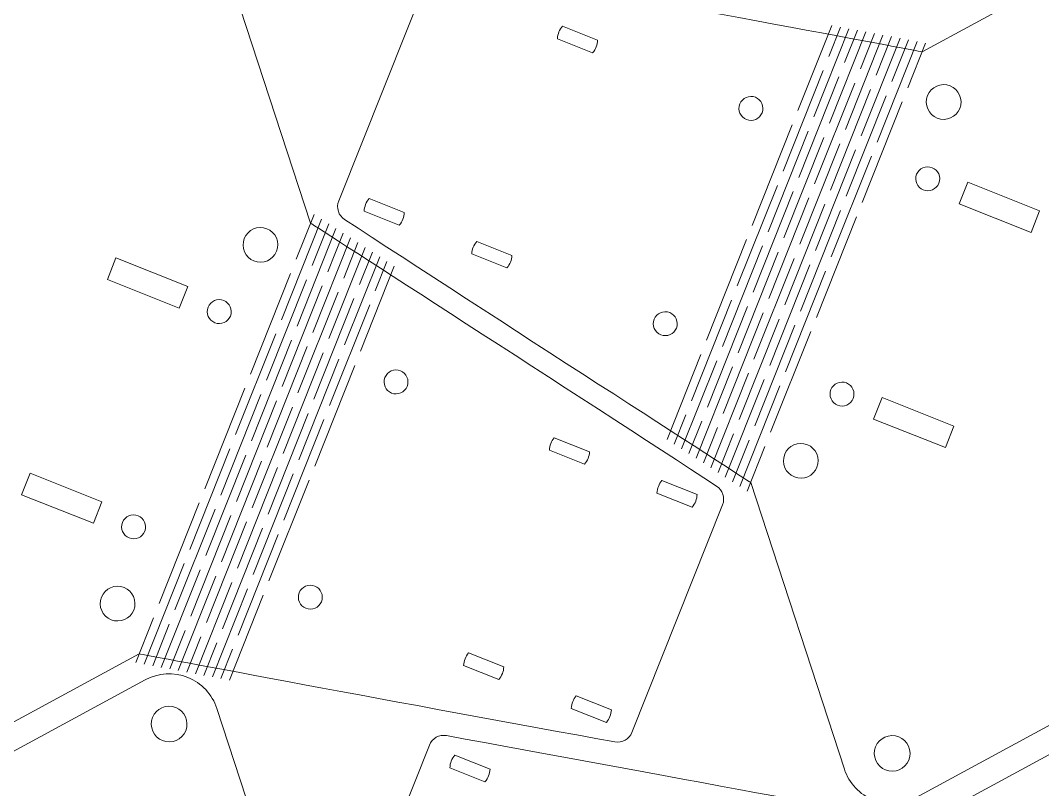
# Model space of a CAD drawing. Header units: inches. Extents: x -11.8 to 6.2, y -5.8 to 5.2.
# Drawn here: x -8.06 to -2.85, y -1.74 to 2.18 of the extents above; entities that cross this region are included whole.
import ezdxf

# ---------------------------------------------------------------- set-up
doc = ezdxf.new("R2010")
doc.units = ezdxf.units.IN
doc.header["$MEASUREMENT"] = 0
doc.layers.add('VIEW_HATCHES', color=7, linetype='Continuous')

msp = doc.modelspace()

# ---------------------------------------------------------------- linework, layer by layer
at = {"layer": 'VIEW_HATCHES', "color": 4, "lineweight": 5}
for points in [[(-7.4505, -1.0511), (-7.4505, -1.0511), (-8.8011, -1.784), (-8.8011, -1.784), (-8.8011, -1.784), (-8.8679, -1.8203), (-8.9473, -1.8251), (-9.018, -1.7971), (-9.018, -1.7971), (-9.0886, -1.769), (-9.1433, -1.7106), (-9.1669, -1.6384), (-9.1669, -1.6384), (-9.1669, -1.6384), (-9.6443, -0.1778), (-9.6443, -0.1778), (-9.6443, -0.1778), (-9.6443, -0.1778), (-9.6443, -0.1778), (-9.6443, -0.1778), (-9.6443, -0.1778), (-9.6704, -0.1607), (-11.0002, 0.6973), (-11.7143, 1.1629), (-11.7143, 1.1629), (-11.7457, 1.1834), (-11.7583, 1.2232), (-11.7444, 1.258), (-11.7444, 1.258), (-11.7444, 1.258), (-11.2824, 2.4185), (-11.2824, 2.4185), (-11.2824, 2.4185), (-11.2686, 2.4533), (-11.2321, 2.4735), (-11.1952, 2.4668), (-11.1952, 2.4668), (-10.182, 2.2826), (-8.8008, 2.0236), (-8.7701, 2.018), (-8.7701, 2.018), (-8.7701, 2.018), (-8.7701, 2.018), (-8.7701, 2.018), (-8.7701, 2.018), (-8.7701, 2.018), (-7.4195, 2.751), (-7.4195, 2.751), (-7.4195, 2.751), (-7.3528, 2.7873), (-7.2733, 2.7921), (-7.2027, 2.764), (-7.2027, 2.764), (-7.1321, 2.736), (-7.0774, 2.6776), (-7.0537, 2.6054), (-7.0537, 2.6054), (-7.0537, 2.6054), (-6.5764, 1.1447), (-6.5764, 1.1447), (-6.5764, 1.1447), (-6.5764, 1.1447), (-6.5764, 1.1447), (-6.5764, 1.1447), (-6.5764, 1.1447), (-6.5502, 1.1277), (-5.177, 0.2413), (-4.5064, -0.196), (-4.5064, -0.196), (-4.475, -0.2164), (-4.4624, -0.2562), (-4.4762, -0.2911), (-4.4762, -0.2911), (-4.4762, -0.2911), (-4.9382, -1.4515), (-4.9382, -1.4515), (-4.9382, -1.4515), (-4.9521, -1.4864), (-4.9886, -1.5066), (-5.0255, -1.4999), (-5.0255, -1.4999), (-6.0386, -1.3156), (-7.4198, -1.0567), (-7.4505, -1.0511), (-7.4505, -1.0511), (-7.4505, -1.0511), (-7.4505, -1.0511), (-7.4505, -1.0511)], [(-2.139, -1.0511), (-2.139, -1.0511), (-3.4896, -1.784), (-3.4896, -1.784), (-3.4896, -1.784), (-3.5563, -1.8203), (-3.6358, -1.8251), (-3.7064, -1.7971), (-3.7064, -1.7971), (-3.777, -1.769), (-3.8317, -1.7106), (-3.8554, -1.6384), (-3.8554, -1.6384), (-3.8554, -1.6384), (-4.3327, -0.1778), (-4.3327, -0.1778), (-4.3327, -0.1778), (-4.3327, -0.1778), (-4.3327, -0.1778), (-4.3327, -0.1778), (-4.3327, -0.1778), (-4.3589, -0.1607), (-5.6886, 0.6973), (-6.4027, 1.1629), (-6.4027, 1.1629), (-6.4341, 1.1834), (-6.4467, 1.2232), (-6.4329, 1.258), (-6.4329, 1.258), (-6.4329, 1.258), (-5.9709, 2.4185), (-5.9709, 2.4185), (-5.9709, 2.4185), (-5.957, 2.4533), (-5.9205, 2.4735), (-5.8836, 2.4668), (-5.8836, 2.4668), (-4.8704, 2.2826), (-3.4893, 2.0236), (-3.4586, 2.018), (-3.4586, 2.018), (-3.4586, 2.018), (-3.4586, 2.018), (-3.4586, 2.018), (-3.4586, 2.018), (-3.4586, 2.018), (-2.1079, 2.751), (-2.1079, 2.751), (-2.1079, 2.751), (-2.0412, 2.7873), (-1.9617, 2.7921), (-1.8911, 2.764), (-1.8911, 2.764), (-1.8205, 2.736), (-1.7658, 2.6776), (-1.7422, 2.6054), (-1.7422, 2.6054), (-1.7422, 2.6054), (-1.2648, 1.1447), (-1.2648, 1.1447), (-1.2648, 1.1447), (-1.2648, 1.1447), (-1.2648, 1.1447), (-1.2648, 1.1447), (-1.2648, 1.1447), (-1.2387, 1.1277), (0.1346, 0.2413), (0.8052, -0.196), (0.8052, -0.196), (0.8366, -0.2164), (0.8492, -0.2562), (0.8353, -0.2911), (0.8353, -0.2911), (0.8353, -0.2911), (0.3734, -1.4515), (0.3734, -1.4515), (0.3734, -1.4515), (0.3595, -1.4864), (0.323, -1.5066), (0.2861, -1.4999), (0.2861, -1.4999), (-0.7271, -1.3156), (-2.1082, -1.0567), (-2.139, -1.0511), (-2.139, -1.0511), (-2.139, -1.0511), (-2.139, -1.0511), (-2.139, -1.0511)], [(-7.4505, -4.986), (-7.4505, -4.986), (-8.8011, -5.7189), (-8.8011, -5.7189), (-8.8011, -5.7189), (-8.8679, -5.7552), (-8.9473, -5.76), (-9.018, -5.7319), (-9.018, -5.7319), (-9.0886, -5.7039), (-9.1433, -5.6455), (-9.1669, -5.5733), (-9.1669, -5.5733), (-9.1669, -5.5733), (-9.6443, -4.1126), (-9.6443, -4.1126), (-9.6443, -4.1126), (-9.6443, -4.1126), (-9.6443, -4.1126), (-9.6443, -4.1126), (-9.6443, -4.1126), (-9.6704, -4.0956), (-11.0002, -3.2376), (-11.7143, -2.7719), (-11.7143, -2.7719), (-11.7457, -2.7515), (-11.7583, -2.7117), (-11.7444, -2.6769), (-11.7444, -2.6769), (-11.7444, -2.6769), (-11.2824, -1.5164), (-11.2824, -1.5164), (-11.2824, -1.5164), (-11.2686, -1.4816), (-11.2321, -1.4614), (-11.1952, -1.468), (-11.1952, -1.468), (-10.182, -1.6523), (-8.8008, -1.9112), (-8.7701, -1.9168), (-8.7701, -1.9168), (-8.7701, -1.9168), (-8.7701, -1.9168), (-8.7701, -1.9168), (-8.7701, -1.9168), (-8.7701, -1.9168), (-7.4195, -1.1839), (-7.4195, -1.1839), (-7.4195, -1.1839), (-7.3528, -1.1476), (-7.2733, -1.1428), (-7.2027, -1.1709), (-7.2027, -1.1709), (-7.1321, -1.1989), (-7.0774, -1.2573), (-7.0537, -1.3295), (-7.0537, -1.3295), (-7.0537, -1.3295), (-6.5764, -2.7902), (-6.5764, -2.7902), (-6.5764, -2.7902), (-6.5764, -2.7902), (-6.5764, -2.7902), (-6.5764, -2.7902), (-6.5764, -2.7902), (-6.5502, -2.8072), (-5.177, -3.6936), (-4.5064, -4.1309), (-4.5064, -4.1309), (-4.475, -4.1513), (-4.4624, -4.1911), (-4.4762, -4.2259), (-4.4762, -4.2259), (-4.4762, -4.2259), (-4.9382, -5.3864), (-4.9382, -5.3864), (-4.9382, -5.3864), (-4.9521, -5.4212), (-4.9886, -5.4415), (-5.0255, -5.4348), (-5.0255, -5.4348), (-6.0386, -5.2505), (-7.4198, -4.9916), (-7.4505, -4.986), (-7.4505, -4.986), (-7.4505, -4.986), (-7.4505, -4.986), (-7.4505, -4.986)], [(-2.139, -4.986), (-2.139, -4.986), (-3.4896, -5.7189), (-3.4896, -5.7189), (-3.4896, -5.7189), (-3.5563, -5.7552), (-3.6358, -5.76), (-3.7064, -5.7319), (-3.7064, -5.7319), (-3.777, -5.7039), (-3.8317, -5.6455), (-3.8554, -5.5733), (-3.8554, -5.5733), (-3.8554, -5.5733), (-4.3327, -4.1126), (-4.3327, -4.1126), (-4.3327, -4.1126), (-4.3327, -4.1126), (-4.3327, -4.1126), (-4.3327, -4.1126), (-4.3327, -4.1126), (-4.3589, -4.0956), (-5.6886, -3.2376), (-6.4027, -2.7719), (-6.4027, -2.7719), (-6.4341, -2.7515), (-6.4467, -2.7117), (-6.4329, -2.6769), (-6.4329, -2.6769), (-6.4329, -2.6769), (-5.9709, -1.5164), (-5.9709, -1.5164), (-5.9709, -1.5164), (-5.957, -1.4816), (-5.9205, -1.4614), (-5.8836, -1.468), (-5.8836, -1.468), (-4.8704, -1.6523), (-3.4893, -1.9112), (-3.4586, -1.9168), (-3.4586, -1.9168), (-3.4586, -1.9168), (-3.4586, -1.9168), (-3.4586, -1.9168), (-3.4586, -1.9168), (-3.4586, -1.9168), (-2.1079, -1.1839), (-2.1079, -1.1839), (-2.1079, -1.1839), (-2.0412, -1.1476), (-1.9617, -1.1428), (-1.8911, -1.1709), (-1.8911, -1.1709), (-1.8205, -1.1989), (-1.7658, -1.2573), (-1.7422, -1.3295), (-1.7422, -1.3295), (-1.7422, -1.3295), (-1.2648, -2.7902), (-1.2648, -2.7902), (-1.2648, -2.7902), (-1.2648, -2.7902), (-1.2648, -2.7902), (-1.2648, -2.7902), (-1.2648, -2.7902), (-1.2387, -2.8072), (0.1346, -3.6936), (0.8052, -4.1309), (0.8052, -4.1309), (0.8366, -4.1513), (0.8492, -4.1911), (0.8353, -4.2259), (0.8353, -4.2259), (0.8353, -4.2259), (0.3734, -5.3864), (0.3734, -5.3864), (0.3734, -5.3864), (0.3595, -5.4212), (0.323, -5.4415), (0.2861, -5.4348), (0.2861, -5.4348), (-0.7271, -5.2505), (-2.1082, -4.9916), (-2.139, -4.986), (-2.139, -4.986), (-2.139, -4.986), (-2.139, -4.986), (-2.139, -4.986)]]:
    msp.add_open_spline(points, degree=3, knots=[0, 0, 0, 0, 0.045455, 0.045455, 0.045455, 0.045455, 0.090909, 0.090909, 0.090909, 0.090909, 0.136364, 0.136364, 0.136364, 0.136364, 0.181818, 0.181818, 0.181818, 0.181818, 0.227273, 0.227273, 0.227273, 0.227273, 0.272727, 0.272727, 0.272727, 0.272727, 0.318182, 0.318182, 0.318182, 0.318182, 0.363636, 0.363636, 0.363636, 0.363636, 0.409091, 0.409091, 0.409091, 0.409091, 0.454545, 0.454545, 0.454545, 0.454545, 0.5, 0.5, 0.5, 0.5, 0.545455, 0.545455, 0.545455, 0.545455, 0.590909, 0.590909, 0.590909, 0.590909, 0.636364, 0.636364, 0.636364, 0.636364, 0.681818, 0.681818, 0.681818, 0.681818, 0.727273, 0.727273, 0.727273, 0.727273, 0.772727, 0.772727, 0.772727, 0.772727, 0.818182, 0.818182, 0.818182, 0.818182, 0.863636, 0.863636, 0.863636, 0.863636, 0.909091, 0.909091, 0.909091, 0.909091, 0.954545, 0.954545, 0.954545, 0.954545, 1, 1, 1, 1], dxfattribs=at)
at = {"layer": 'VIEW_HATCHES', "lineweight": 5}
for points in [[(-5.1385, 2.0135), (-5.1228, 2.0312), (-5.1138, 2.0538), (-5.113, 2.0775), (-5.113, 2.0775), (-5.113, 2.0775), (-5.2921, 2.1488), (-5.2921, 2.1488), (-5.2921, 2.1488), (-5.3077, 2.131), (-5.3168, 2.1084), (-5.3176, 2.0848), (-5.3176, 2.0848), (-5.3176, 2.0848), (-5.1385, 2.0135), (-5.1385, 2.0135)], [(-3.2621, 1.7461), (-3.2533, 1.7942), (-3.2852, 1.8403), (-3.3333, 1.8491), (-3.3333, 1.8491), (-3.3814, 1.8578), (-3.4275, 1.8259), (-3.4362, 1.7778), (-3.4362, 1.7778), (-3.445, 1.7297), (-3.4131, 1.6836), (-3.365, 1.6749), (-3.365, 1.6749), (-3.3169, 1.6662), (-3.2708, 1.698), (-3.2621, 1.7461)], [(-4.2715, 1.7184), (-4.2654, 1.7515), (-4.2874, 1.7833), (-4.3206, 1.7893), (-4.3206, 1.7893), (-4.3537, 1.7954), (-4.3855, 1.7734), (-4.3915, 1.7402), (-4.3915, 1.7402), (-4.3976, 1.7071), (-4.3756, 1.6753), (-4.3424, 1.6693), (-4.3424, 1.6693), (-4.3093, 1.6632), (-4.2775, 1.6852), (-4.2715, 1.7184)], [(-3.3706, 1.3597), (-3.3645, 1.3929), (-3.3865, 1.4246), (-3.4197, 1.4307), (-3.4197, 1.4307), (-3.4528, 1.4367), (-3.4846, 1.4147), (-3.4906, 1.3816), (-3.4906, 1.3816), (-3.4967, 1.3484), (-3.4747, 1.3166), (-3.4415, 1.3106), (-3.4415, 1.3106), (-3.4084, 1.3046), (-3.3766, 1.3266), (-3.3706, 1.3597)], [(-2.9038, 1.0973), (-2.9038, 1.0973), (-2.8601, 1.2071), (-2.8601, 1.2071), (-2.8601, 1.2071), (-2.8601, 1.2071), (-3.2259, 1.3527), (-3.2259, 1.3527), (-3.2259, 1.3527), (-3.2259, 1.3527), (-3.2695, 1.243), (-3.2695, 1.243), (-3.2695, 1.243), (-3.2695, 1.243), (-2.9038, 1.0973), (-2.9038, 1.0973)], [(-6.3031, 1.2059), (-6.3031, 1.2059), (-6.124, 1.1346), (-6.124, 1.1346), (-6.124, 1.1346), (-6.1084, 1.1523), (-6.0994, 1.1749), (-6.0985, 1.1986), (-6.0985, 1.1986), (-6.0985, 1.1986), (-6.2776, 1.2699), (-6.2776, 1.2699), (-6.2776, 1.2699), (-6.2933, 1.2521), (-6.3023, 1.2295), (-6.3031, 1.2059)], [(-6.7448, 1.0181), (-6.736, 1.0661), (-6.7679, 1.1122), (-6.816, 1.121), (-6.816, 1.121), (-6.8641, 1.1297), (-6.9102, 1.0978), (-6.9189, 1.0497), (-6.9189, 1.0497), (-6.9277, 1.0016), (-6.8958, 0.9556), (-6.8477, 0.9468), (-6.8477, 0.9468), (-6.7996, 0.9381), (-6.7535, 0.97), (-6.7448, 1.0181)], [(-5.5753, 0.9161), (-5.5597, 0.9339), (-5.5507, 0.9565), (-5.5499, 0.9801), (-5.5499, 0.9801), (-5.5499, 0.9801), (-5.729, 1.0514), (-5.729, 1.0514), (-5.729, 1.0514), (-5.7446, 1.0337), (-5.7536, 1.0111), (-5.7544, 0.9874), (-5.7544, 0.9874), (-5.7544, 0.9874), (-5.5753, 0.9161), (-5.5753, 0.9161)], [(-7.5685, 0.967), (-7.5685, 0.967), (-7.6122, 0.8572), (-7.6122, 0.8572), (-7.6122, 0.8572), (-7.6122, 0.8572), (-7.2464, 0.7116), (-7.2464, 0.7116), (-7.2464, 0.7116), (-7.2464, 0.7116), (-7.2027, 0.8213), (-7.2027, 0.8213), (-7.2027, 0.8213), (-7.2027, 0.8213), (-7.5685, 0.967), (-7.5685, 0.967)], [(-6.9816, 0.6827), (-6.9756, 0.7159), (-6.9976, 0.7477), (-7.0307, 0.7537), (-7.0307, 0.7537), (-7.0639, 0.7597), (-7.0957, 0.7377), (-7.1017, 0.7046), (-7.1017, 0.7046), (-7.1077, 0.6714), (-7.0857, 0.6396), (-7.0526, 0.6336), (-7.0526, 0.6336), (-7.0194, 0.6276), (-6.9876, 0.6496), (-6.9816, 0.6827)], [(-4.7083, 0.621), (-4.7023, 0.6542), (-4.7243, 0.686), (-4.7574, 0.692), (-4.7574, 0.692), (-4.7906, 0.698), (-4.8224, 0.676), (-4.8284, 0.6429), (-4.8284, 0.6429), (-4.8344, 0.6097), (-4.8124, 0.5779), (-4.7793, 0.5719), (-4.7793, 0.5719), (-4.7461, 0.5659), (-4.7143, 0.5879), (-4.7083, 0.621)], [(-6.0807, 0.3241), (-6.0747, 0.3572), (-6.0967, 0.389), (-6.1298, 0.395), (-6.1298, 0.395), (-6.163, 0.4011), (-6.1947, 0.3791), (-6.2008, 0.3459), (-6.2008, 0.3459), (-6.2068, 0.3128), (-6.1848, 0.281), (-6.1517, 0.275), (-6.1517, 0.275), (-6.1185, 0.2689), (-6.0867, 0.2909), (-6.0807, 0.3241)], [(-3.8074, 0.2624), (-3.8014, 0.2955), (-3.8234, 0.3273), (-3.8565, 0.3333), (-3.8565, 0.3333), (-3.8897, 0.3394), (-3.9214, 0.3174), (-3.9275, 0.2842), (-3.9275, 0.2842), (-3.9335, 0.2511), (-3.9115, 0.2193), (-3.8784, 0.2133), (-3.8784, 0.2133), (-3.8452, 0.2072), (-3.8134, 0.2292), (-3.8074, 0.2624)], [(-3.3406, 0), (-3.3406, 0), (-3.2969, 0.1097), (-3.2969, 0.1097), (-3.2969, 0.1097), (-3.2969, 0.1097), (-3.6627, 0.2554), (-3.6627, 0.2554), (-3.6627, 0.2554), (-3.6627, 0.2554), (-3.7064, 0.1456), (-3.7064, 0.1456), (-3.7064, 0.1456), (-3.7064, 0.1456), (-3.3406, 0), (-3.3406, 0)], [(-5.3338, 0.0508), (-5.3494, 0.0331), (-5.3584, 0.0105), (-5.3592, -0.0132), (-5.3592, -0.0132), (-5.3592, -0.0132), (-5.1801, -0.0845), (-5.1801, -0.0845), (-5.1801, -0.0845), (-5.1645, -0.0667), (-5.1555, -0.0441), (-5.1546, -0.0205), (-5.1546, -0.0205), (-5.1546, -0.0205), (-5.3338, 0.0508), (-5.3338, 0.0508)], [(-3.9902, -0.0828), (-3.9814, -0.0347), (-4.0133, 0.0114), (-4.0614, 0.0201), (-4.0614, 0.0201), (-4.1095, 0.0289), (-4.1556, -0.003), (-4.1643, -0.0511), (-4.1643, -0.0511), (-4.1731, -0.0992), (-4.1412, -0.1453), (-4.0931, -0.154), (-4.0931, -0.154), (-4.045, -0.1628), (-3.9989, -0.1309), (-3.9902, -0.0828)], [(-8.0053, -0.1304), (-8.0053, -0.1304), (-8.049, -0.2401), (-8.049, -0.2401), (-8.049, -0.2401), (-8.049, -0.2401), (-7.6832, -0.3857), (-7.6832, -0.3857), (-7.6832, -0.3857), (-7.6832, -0.3857), (-7.6395, -0.276), (-7.6395, -0.276), (-7.6395, -0.276), (-7.6395, -0.276), (-8.0053, -0.1304), (-8.0053, -0.1304)], [(-4.6315, -0.3029), (-4.6158, -0.2852), (-4.6068, -0.2626), (-4.606, -0.2389), (-4.606, -0.2389), (-4.606, -0.2389), (-4.7851, -0.1676), (-4.7851, -0.1676), (-4.7851, -0.1676), (-4.8007, -0.1854), (-4.8097, -0.208), (-4.8106, -0.2316), (-4.8106, -0.2316), (-4.8106, -0.2316), (-4.6315, -0.3029), (-4.6315, -0.3029)], [(-7.4185, -0.4146), (-7.4124, -0.3814), (-7.4344, -0.3497), (-7.4676, -0.3436), (-7.4676, -0.3436), (-7.5007, -0.3376), (-7.5325, -0.3596), (-7.5385, -0.3928), (-7.5385, -0.3928), (-7.5446, -0.4259), (-7.5226, -0.4577), (-7.4894, -0.4637), (-7.4894, -0.4637), (-7.4563, -0.4698), (-7.4245, -0.4478), (-7.4185, -0.4146)], [(-7.4729, -0.8109), (-7.4641, -0.7628), (-7.496, -0.7167), (-7.5441, -0.7079), (-7.5441, -0.7079), (-7.5922, -0.6992), (-7.6383, -0.7311), (-7.647, -0.7792), (-7.647, -0.7792), (-7.6557, -0.8273), (-7.6239, -0.8733), (-7.5758, -0.8821), (-7.5758, -0.8821), (-7.5277, -0.8908), (-7.4816, -0.8589), (-7.4729, -0.8109)], [(-6.5176, -0.7733), (-6.5115, -0.7401), (-6.5335, -0.7083), (-6.5667, -0.7023), (-6.5667, -0.7023), (-6.5998, -0.6963), (-6.6316, -0.7183), (-6.6376, -0.7514), (-6.6376, -0.7514), (-6.6437, -0.7846), (-6.6217, -0.8163), (-6.5885, -0.8224), (-6.5885, -0.8224), (-6.5554, -0.8284), (-6.5236, -0.8064), (-6.5176, -0.7733)], [(-5.7706, -1.0465), (-5.7862, -1.0643), (-5.7952, -1.0869), (-5.7961, -1.1105), (-5.7961, -1.1105), (-5.7961, -1.1105), (-5.617, -1.1818), (-5.617, -1.1818), (-5.617, -1.1818), (-5.6013, -1.1641), (-5.5923, -1.1415), (-5.5915, -1.1178), (-5.5915, -1.1178), (-5.5915, -1.1178), (-5.7706, -1.0465), (-5.7706, -1.0465)], [(-5.0428, -1.3362), (-5.0428, -1.3362), (-5.2219, -1.2649), (-5.2219, -1.2649), (-5.2219, -1.2649), (-5.2376, -1.2827), (-5.2466, -1.3053), (-5.2474, -1.329), (-5.2474, -1.329), (-5.2474, -1.329), (-5.0683, -1.4003), (-5.0683, -1.4003), (-5.0683, -1.4003), (-5.0527, -1.3825), (-5.0437, -1.3599), (-5.0428, -1.3362)], [(-7.2078, -1.4254), (-7.1988, -1.376), (-7.2316, -1.3286), (-7.281, -1.3196), (-7.281, -1.3196), (-7.3305, -1.3106), (-7.3778, -1.3434), (-7.3868, -1.3928), (-7.3868, -1.3928), (-7.3958, -1.4423), (-7.363, -1.4897), (-7.3136, -1.4987), (-7.3136, -1.4987), (-7.2641, -1.5077), (-7.2168, -1.4749), (-7.2078, -1.4254)], [(-3.5223, -1.5751), (-3.5133, -1.5256), (-3.5461, -1.4783), (-3.5955, -1.4693), (-3.5955, -1.4693), (-3.6449, -1.4603), (-3.6923, -1.4931), (-3.7013, -1.5425), (-3.7013, -1.5425), (-3.7103, -1.592), (-3.6775, -1.6393), (-3.6281, -1.6483), (-3.6281, -1.6483), (-3.5786, -1.6573), (-3.5313, -1.6245), (-3.5223, -1.5751)], [(-5.6872, -1.703), (-5.6715, -1.6852), (-5.6625, -1.6626), (-5.6617, -1.639), (-5.6617, -1.639), (-5.6617, -1.639), (-5.8408, -1.5677), (-5.8408, -1.5677), (-5.8408, -1.5677), (-5.8564, -1.5854), (-5.8654, -1.608), (-5.8663, -1.6317), (-5.8663, -1.6317), (-5.8663, -1.6317), (-5.6872, -1.703), (-5.6872, -1.703)]]:
    msp.add_open_spline(points, degree=3, knots=[0, 0, 0, 0, 0.25, 0.25, 0.25, 0.25, 0.5, 0.5, 0.5, 0.5, 0.75, 0.75, 0.75, 0.75, 1, 1, 1, 1], dxfattribs=at)
at = {"layer": 'VIEW_HATCHES', "color": 1, "lineweight": 5}
for points in [[(-4.0918, 1.7183), (-4.0918, 1.7183), (-3.9192, 2.1519), (-3.9192, 2.1519)], [(-3.9351, 1.9948), (-3.9351, 1.9948), (-3.8758, 2.1438), (-3.8758, 2.1438)], [(-4.0113, 1.6862), (-4.0113, 1.6862), (-3.8323, 2.1357), (-3.8323, 2.1357)], [(-3.9306, 1.6543), (-3.9306, 1.6543), (-3.7454, 2.1195), (-3.7454, 2.1195)], [(-3.8545, 1.9626), (-3.8545, 1.9626), (-3.7889, 2.1276), (-3.7889, 2.1276)], [(-3.8501, 1.6221), (-3.8501, 1.6221), (-3.6585, 2.1033), (-3.6585, 2.1033)], [(-3.7739, 1.9307), (-3.7739, 1.9307), (-3.702, 2.1114), (-3.702, 2.1114)], [(-3.7695, 1.59), (-3.7695, 1.59), (-3.5716, 2.0871), (-3.5716, 2.0871)], [(-3.6933, 1.8986), (-3.6933, 1.8986), (-3.6151, 2.0952), (-3.6151, 2.0952)], [(-3.689, 1.5578), (-3.689, 1.5578), (-3.4847, 2.0708), (-3.4847, 2.0708)], [(-3.6128, 1.8665), (-3.6128, 1.8665), (-3.5282, 2.079), (-3.5282, 2.079)], [(-3.5322, 1.8343), (-3.5322, 1.8343), (-3.4413, 2.0627), (-3.4413, 2.0627)], [(-4.1681, 1.4096), (-4.1681, 1.4096), (-3.9638, 1.9226), (-3.9638, 1.9226)], [(-4.0875, 1.3774), (-4.0875, 1.3774), (-3.8833, 1.8904), (-3.8833, 1.8904)], [(-4.0069, 1.3455), (-4.0069, 1.3455), (-3.8026, 1.8585), (-3.8026, 1.8585)], [(-3.9263, 1.3133), (-3.9263, 1.3133), (-3.7221, 1.8263), (-3.7221, 1.8263)], [(-3.8458, 1.2812), (-3.8458, 1.2812), (-3.6415, 1.7943), (-3.6415, 1.7943)], [(-3.7652, 1.2491), (-3.7652, 1.2491), (-3.561, 1.7621), (-3.561, 1.7621)], [(-4.3249, 1.1329), (-4.3249, 1.1329), (-4.1207, 1.6459), (-4.1207, 1.6459)], [(-4.2444, 1.1007), (-4.2444, 1.1007), (-4.0401, 1.6137), (-4.0401, 1.6137)], [(-4.1637, 1.0688), (-4.1637, 1.0688), (-3.9595, 1.5818), (-3.9595, 1.5818)], [(-4.0832, 1.0366), (-4.0832, 1.0366), (-3.8789, 1.5496), (-3.8789, 1.5496)], [(-4.0026, 1.0045), (-4.0026, 1.0045), (-3.7984, 1.5176), (-3.7984, 1.5176)], [(-3.9221, 0.9723), (-3.9221, 0.9723), (-3.7178, 1.4854), (-3.7178, 1.4854)], [(-4.4011, 0.8242), (-4.4011, 0.8242), (-4.1969, 1.3372), (-4.1969, 1.3372)], [(-4.3205, 0.7923), (-4.3205, 0.7923), (-4.1162, 1.3053), (-4.1162, 1.3053)], [(-4.2399, 0.7601), (-4.2399, 0.7601), (-4.0357, 1.2731), (-4.0357, 1.2731)], [(-4.1593, 0.728), (-4.1593, 0.728), (-3.9551, 1.2411), (-3.9551, 1.2411)], [(-4.0788, 0.6958), (-4.0788, 0.6958), (-3.8746, 1.2089), (-3.8746, 1.2089)], [(-6.5211, 1.1651), (-6.5211, 1.1651), (-6.7253, 0.652), (-6.7253, 0.652)], [(-6.5582, 1.1891), (-6.5582, 1.1891), (-6.6491, 0.9606), (-6.6491, 0.9606)], [(-3.9982, 0.6638), (-3.9982, 0.6638), (-3.794, 1.1768), (-3.794, 1.1768)], [(-6.4468, 1.1171), (-6.4468, 1.1171), (-6.6448, 0.6199), (-6.6448, 0.6199)], [(-6.4839, 1.1411), (-6.4839, 1.1411), (-6.5685, 0.9285), (-6.5685, 0.9285)], [(-6.3726, 1.0691), (-6.3726, 1.0691), (-6.5642, 0.5878), (-6.5642, 0.5878)], [(-6.4097, 1.0931), (-6.4097, 1.0931), (-6.488, 0.8963), (-6.488, 0.8963)], [(-6.3354, 1.0451), (-6.3354, 1.0451), (-6.4074, 0.8643), (-6.4074, 0.8643)], [(-4.5579, 0.5476), (-4.5579, 0.5476), (-4.3537, 1.0606), (-4.3537, 1.0606)], [(-6.2983, 1.0211), (-6.2983, 1.0211), (-6.4836, 0.5556), (-6.4836, 0.5556)], [(-6.2612, 0.9971), (-6.2612, 0.9971), (-6.3269, 0.8321), (-6.3269, 0.8321)], [(-4.4774, 0.5154), (-4.4774, 0.5154), (-4.2731, 1.0285), (-4.2731, 1.0285)], [(-4.3967, 0.4835), (-4.3967, 0.4835), (-4.1925, 0.9966), (-4.1925, 0.9966)], [(-6.224, 0.9732), (-6.224, 0.9732), (-6.403, 0.5237), (-6.403, 0.5237)], [(-6.1869, 0.9492), (-6.1869, 0.9492), (-6.2462, 0.8002), (-6.2462, 0.8002)], [(-4.3162, 0.4513), (-4.3162, 0.4513), (-4.1119, 0.9644), (-4.1119, 0.9644)], [(-6.6779, 0.8884), (-6.6779, 0.8884), (-6.8821, 0.3754), (-6.8821, 0.3754)], [(-6.1498, 0.9252), (-6.1498, 0.9252), (-6.3224, 0.4915), (-6.3224, 0.4915)], [(-4.2356, 0.4193), (-4.2356, 0.4193), (-4.0313, 0.9323), (-4.0313, 0.9323)], [(-4.155, 0.3871), (-4.155, 0.3871), (-3.9508, 0.9001), (-3.9508, 0.9001)], [(-6.5973, 0.8563), (-6.5973, 0.8563), (-6.8015, 0.3433), (-6.8015, 0.3433)], [(-6.5167, 0.8241), (-6.5167, 0.8241), (-6.721, 0.3111), (-6.721, 0.3111)], [(-6.4361, 0.7921), (-6.4361, 0.7921), (-6.6404, 0.279), (-6.6404, 0.279)], [(-6.3556, 0.7599), (-6.3556, 0.7599), (-6.5599, 0.2469), (-6.5599, 0.2469)], [(-4.6341, 0.2389), (-4.6341, 0.2389), (-4.4299, 0.752), (-4.4299, 0.752)], [(-6.275, 0.728), (-6.275, 0.728), (-6.4792, 0.215), (-6.4792, 0.215)], [(-4.5535, 0.207), (-4.5535, 0.207), (-4.3492, 0.7201), (-4.3492, 0.7201)], [(-4.4729, 0.1748), (-4.4729, 0.1748), (-4.2687, 0.6879), (-4.2687, 0.6879)], [(-4.3923, 0.1428), (-4.3923, 0.1428), (-4.1881, 0.6558), (-4.1881, 0.6558)], [(-6.754, 0.5798), (-6.754, 0.5798), (-6.9583, 0.0668), (-6.9583, 0.0668)], [(-4.3118, 0.1106), (-4.3118, 0.1106), (-4.1076, 0.6236), (-4.1076, 0.6236)], [(-4.2312, 0.0785), (-4.2312, 0.0785), (-4.027, 0.5916), (-4.027, 0.5916)], [(-6.6735, 0.5477), (-6.6735, 0.5477), (-6.8777, 0.0346), (-6.8777, 0.0346)], [(-6.5929, 0.5156), (-6.5929, 0.5156), (-6.7971, 0.0026), (-6.7971, 0.0026)], [(-6.5124, 0.4834), (-6.5124, 0.4834), (-6.7166, -0.0296), (-6.7166, -0.0296)], [(-4.7593, 0.0417), (-4.7593, 0.0417), (-4.5866, 0.4754), (-4.5866, 0.4754)], [(-6.4317, 0.4515), (-6.4317, 0.4515), (-6.6359, -0.0615), (-6.6359, -0.0615)], [(-6.3512, 0.4193), (-6.3512, 0.4193), (-6.5554, -0.0937), (-6.5554, -0.0937)], [(-4.685, -0.0063), (-4.685, -0.0063), (-4.5061, 0.4432), (-4.5061, 0.4432)], [(-4.6108, -0.0542), (-4.6108, -0.0542), (-4.4254, 0.4113), (-4.4254, 0.4113)], [(-4.5365, -0.1022), (-4.5365, -0.1022), (-4.3449, 0.3791), (-4.3449, 0.3791)], [(-4.4623, -0.1502), (-4.4623, -0.1502), (-4.2643, 0.3471), (-4.2643, 0.3471)], [(-4.388, -0.1981), (-4.388, -0.1981), (-4.1838, 0.3149), (-4.1838, 0.3149)], [(-6.9109, 0.3031), (-6.9109, 0.3031), (-7.1151, -0.2099), (-7.1151, -0.2099)], [(-6.8303, 0.2711), (-6.8303, 0.2711), (-7.0345, -0.2419), (-7.0345, -0.2419)], [(-6.7497, 0.2389), (-6.7497, 0.2389), (-6.954, -0.2741), (-6.954, -0.2741)], [(-6.6691, 0.2068), (-6.6691, 0.2068), (-6.8734, -0.3062), (-6.8734, -0.3062)], [(-6.5886, 0.1746), (-6.5886, 0.1746), (-6.7928, -0.3384), (-6.7928, -0.3384)], [(-4.7222, 0.0177), (-4.7222, 0.0177), (-4.6629, 0.1667), (-4.6629, 0.1667)], [(-6.5079, 0.1427), (-6.5079, 0.1427), (-6.7122, -0.3703), (-6.7122, -0.3703)], [(-4.6479, -0.0302), (-4.6479, -0.0302), (-4.5822, 0.1348), (-4.5822, 0.1348)], [(-4.5737, -0.0782), (-4.5737, -0.0782), (-4.5017, 0.1027), (-4.5017, 0.1027)], [(-4.4994, -0.1262), (-4.4994, -0.1262), (-4.4211, 0.0706), (-4.4211, 0.0706)], [(-4.4251, -0.1742), (-4.4251, -0.1742), (-4.3405, 0.0384), (-4.3405, 0.0384)], [(-4.3509, -0.2221), (-4.3509, -0.2221), (-4.26, 0.0063), (-4.26, 0.0063)], [(-6.987, -0.0054), (-6.987, -0.0054), (-7.1913, -0.5184), (-7.1913, -0.5184)], [(-6.9065, -0.0376), (-6.9065, -0.0376), (-7.1107, -0.5506), (-7.1107, -0.5506)], [(-6.8259, -0.0697), (-6.8259, -0.0697), (-7.0301, -0.5827), (-7.0301, -0.5827)], [(-6.7454, -0.1018), (-6.7454, -0.1018), (-6.9496, -0.6149), (-6.9496, -0.6149)], [(-6.6647, -0.1337), (-6.6647, -0.1337), (-6.8689, -0.6468), (-6.8689, -0.6468)], [(-6.5842, -0.1659), (-6.5842, -0.1659), (-6.7884, -0.679), (-6.7884, -0.679)], [(-7.1439, -0.2821), (-7.1439, -0.2821), (-7.3481, -0.7952), (-7.3481, -0.7952)], [(-7.0633, -0.3143), (-7.0633, -0.3143), (-7.2676, -0.8274), (-7.2676, -0.8274)], [(-6.9827, -0.3464), (-6.9827, -0.3464), (-7.187, -0.8594), (-7.187, -0.8594)], [(-6.9022, -0.3786), (-6.9022, -0.3786), (-7.1064, -0.8916), (-7.1064, -0.8916)], [(-6.8215, -0.4105), (-6.8215, -0.4105), (-7.0258, -0.9235), (-7.0258, -0.9235)], [(-6.741, -0.4427), (-6.741, -0.4427), (-6.9452, -0.9557), (-6.9452, -0.9557)], [(-7.2201, -0.5909), (-7.2201, -0.5909), (-7.4243, -1.1039), (-7.4243, -1.1039)], [(-7.1396, -0.6231), (-7.1396, -0.6231), (-7.3374, -1.1201), (-7.3374, -1.1201)], [(-7.059, -0.6551), (-7.059, -0.6551), (-7.2505, -1.1364), (-7.2505, -1.1364)], [(-6.9784, -0.6873), (-6.9784, -0.6873), (-7.1636, -1.1526), (-7.1636, -1.1526)], [(-6.8978, -0.7192), (-6.8978, -0.7192), (-7.0767, -1.1688), (-7.0767, -1.1688)], [(-6.8172, -0.7514), (-6.8172, -0.7514), (-6.9898, -1.185), (-6.9898, -1.185)], [(-7.3769, -0.8674), (-7.3769, -0.8674), (-7.4678, -1.0958), (-7.4678, -1.0958)], [(-7.2963, -0.8996), (-7.2963, -0.8996), (-7.3809, -1.112), (-7.3809, -1.112)], [(-7.2157, -0.9316), (-7.2157, -0.9316), (-7.294, -1.1282), (-7.294, -1.1282)], [(-7.1352, -0.9638), (-7.1352, -0.9638), (-7.2071, -1.1445), (-7.2071, -1.1445)], [(-7.0545, -0.9957), (-7.0545, -0.9957), (-7.1202, -1.1607), (-7.1202, -1.1607)], [(-6.974, -1.0279), (-6.974, -1.0279), (-7.0333, -1.1769), (-7.0333, -1.1769)]]:
    msp.add_open_spline(points, degree=3, dxfattribs=at)

doc.saveas('drawing.dxf')
